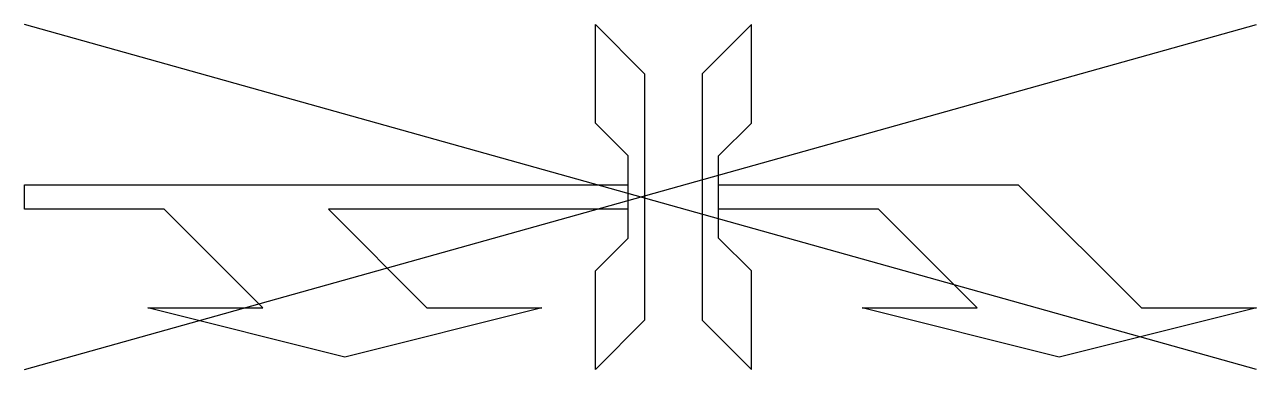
# Model space of a CAD drawing. Header units: metres. Extents: x 0 to 7.5, y -1.05 to 1.05.
import ezdxf

# ---------------------------------------------------------------- set-up
doc = ezdxf.new("R2010")
doc.units = ezdxf.units.M
doc.header["$LTSCALE"] = 0.2

msp = doc.modelspace()

# ---------------------------------------------------------------- linework, layer by layer
for p, q in [((7.5, -1.05), (0, 1.05)), ((0, -1.05), (7.5, 1.05))]:
    msp.add_line(p, q)
at = {"flags": 128}
for points in [[(3.475, -1.05), (3.475, -0.45), (3.675, -0.25), (3.675, 0.25), (3.475, 0.45), (3.475, 1.05), (3.775, 0.75), (3.775, -0.75), (3.475, -1.05)], [(4.425, -1.05), (4.425, -0.45), (4.225, -0.25), (4.225, 0.25), (4.425, 0.45), (4.425, 1.05), (4.125, 0.75), (4.125, -0.75), (4.425, -1.05)], [(3.675, -0.075), (1.85, -0.075), (2.45, -0.675), (3.15, -0.675), (1.95, -0.975), (0.75, -0.675), (1.45, -0.675), (0.85, -0.075), (0, -0.075), (0, 0.075), (3.675, 0.075)], [(4.225, 0.075), (6.05, 0.075), (6.8, -0.675), (7.5, -0.675), (6.3, -0.975), (5.1, -0.675), (5.8, -0.675), (5.2, -0.075), (4.225, -0.075)]]:
    msp.add_lwpolyline(points, dxfattribs=at)

doc.saveas('drawing.dxf')
